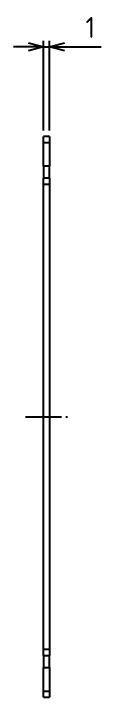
# Model space of a CAD drawing. Header units: millimetres. Extents: x 0 to 403, y 0 to 280.
# Drawn here: x 196.7 to 211.4, y 94.3 to 208.9 of the extents above; entities that cross this region are included whole.
import ezdxf

# ---------------------------------------------------------------- set-up
doc = ezdxf.new("R2010")
doc.units = ezdxf.units.MM
doc.linetypes.add('AM_ISO08W050', pattern=[18, 12, -1.5, 3, -1.5])
doc.linetypes.add('AM_ISO08W050x2', pattern=[9, 6, -0.75, 1.5, -0.75])
for name, color, linetype, lineweight in [('AM_5', 3, 'Continuous', 25), ('AM_7', 4, 'AM_ISO08W050', 25), ('基板', 3, 'Continuous', 25)]:
    doc.layers.add(name, color=color, linetype=linetype, lineweight=lineweight)
doc.styles.get("Standard").update_dxf_attribs({"font": 'ISOCP.SHX', "bigfont": 'EXTFONT.SHX'})
doc.dimstyles.new('AM_ISO$0', dxfattribs={"dimtxt": 3.5, "dimasz": 2.5, "dimexe": 1, "dimexo": 1, "dimgap": 1.5, "dimtad": 1, "dimdsep": 46, "dimtxsty": 'STANDARD', "dimblk": 'OPEN30', "dimcen": 0, "dimclrd": 3, "dimclre": 3, "dimclrt": 2, "dimadec": 0, "dimazin": 2, "dimtp": 0.1, "dimtm": 0.1, "dimtfac": 0.71, "dimtmove": 0, "dimatfit": 3, "dimldrblk": 'OPEN30', "dimfxl": 1, "dimlwd": -1, "dimlwe": -1, "dimarcsym": 0})

# ---------------------------------------------------------------- blocks, each defined once
blk = doc.blocks.new('_Open30')
at = {"color": 0, "linetype": 'ByBlock', "lineweight": -2}
for p, q in [((-1, 0.268), (0, 0)), ((0, 0), (-1, -0.268)), ((0, 0), (-1, 0))]:
    blk.add_line(p, q, dxfattribs=at)
blk = doc.blocks.new('*D22')
at = {"layer": 'AM_5', "color": 3}
for p, q in [((201.68, 189.34), (201.68, 204.37)), ((202.68, 189.34), (202.68, 204.37)), ((199.18, 203.37), (196.68, 203.37)), ((201.68, 203.37), (202.68, 203.37)), ((205.18, 203.37), (211.38, 203.37))]:
    blk.add_line(p, q, dxfattribs=at)
at = {"layer": 'Defpoints', "color": 0}
for p in [(202.68, 203.37), (201.68, 188.34), (202.68, 188.34)]:
    blk.add_point(p, dxfattribs=at)
at = {"layer": 'AM_5', "color": 3, "xscale": 2.5, "yscale": 2.5, "zscale": 2.5}
blk.add_blockref('_Open30', (201.68, 203.37), dxfattribs=at)
at = {"layer": 'AM_5', "color": 3, "xscale": 2.5, "yscale": 2.5, "zscale": 2.5, "rotation": 180}
blk.add_blockref('_Open30', (202.68, 203.37), dxfattribs=at)
at = {"layer": 'AM_5', "color": 2, "insert": (209.53, 206.62), "char_height": 3.5, "attachment_point": 5}
blk.add_mtext('1', dxfattribs=at)

msp = doc.modelspace()

# ---------------------------------------------------------------- linework, layer by layer
at = {"layer": 'AM_7', "linetype": 'AM_ISO08W050x2'}
msp.add_line((198.682, 141.339), (205.682, 141.339), dxfattribs=at)
at = {"layer": '基板'}
for p, q in [((201.682, 187.339), (201.682, 188.339)), ((202.682, 188.339), (201.682, 188.339)), ((202.682, 188.339), (202.682, 187.339)), ((201.682, 187.339), (202.682, 187.339)), ((201.682, 183.339), (201.682, 187.339)), ((202.682, 187.339), (202.682, 183.339)), ((201.682, 183.339), (201.682, 181.339)), ((202.682, 183.339), (201.682, 183.339)), ((202.682, 181.339), (202.682, 183.339)), ((201.682, 180.339), (201.682, 181.339)), ((202.682, 181.339), (201.682, 181.339)), ((202.682, 181.339), (202.682, 180.339)), ((201.682, 180.339), (202.682, 180.339)), ((201.682, 102.339), (201.682, 180.339)), ((202.682, 180.339), (202.682, 102.339)), ((201.682, 101.339), (201.682, 102.339)), ((202.682, 102.339), (201.682, 102.339)), ((202.682, 102.339), (202.682, 101.339)), ((201.682, 101.339), (201.682, 99.339)), ((201.682, 101.339), (202.682, 101.339)), ((202.682, 99.339), (202.682, 101.339)), ((201.682, 99.339), (202.682, 99.339)), ((201.682, 95.339), (201.682, 99.339)), ((202.682, 99.339), (202.682, 95.339)), ((201.682, 94.339), (201.682, 95.339)), ((202.682, 95.339), (201.682, 95.339)), ((202.682, 95.339), (202.682, 94.339)), ((201.682, 94.339), (202.682, 94.339))]:
    msp.add_line(p, q, dxfattribs=at)

# ---------------------------------------------------------------- dimensions: what is measured, and where the dimension line sits
at = {"layer": 'AM_5'}
dim = msp.add_linear_dim(base=(202.682, 203.366), p1=(201.682, 188.339), p2=(202.682, 188.339), dimstyle='AM_ISO$0', dxfattribs=at)
dim.commit()
dim.dimension.update_dxf_attribs({"geometry": '*D22', "text_midpoint": (209.532, 206.616)})

doc.saveas('drawing.dxf')
